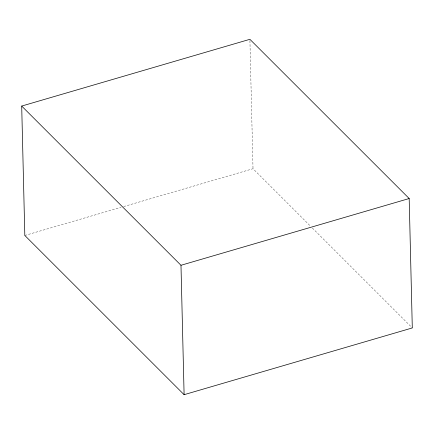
<?xml version="1.0" encoding="UTF-8"?>
<svg xmlns="http://www.w3.org/2000/svg" width="434" height="434" viewBox="0 0 434 434"><rect width="100%" height="100%" fill="white"/><g stroke="black" fill="none" stroke-linecap="round" stroke-linejoin="round"><path stroke-width="0.33" stroke-dasharray="2.17 1.63" d="M24.819 235.472L121.037 207.327M123.641 206.568L253.017 168.723L310.413 226.098M312.328 228.013L412.3 327.941M249.924 40.66L253.017 168.723"/><path stroke-width="0.65" d="M21.7 106.059L249.892 39.31L409.181 198.528L412.3 327.941L184.108 394.69L24.819 235.472L21.7 106.059L180.983 265.277L184.108 394.69M180.983 265.277L409.181 198.528"/></g></svg>
